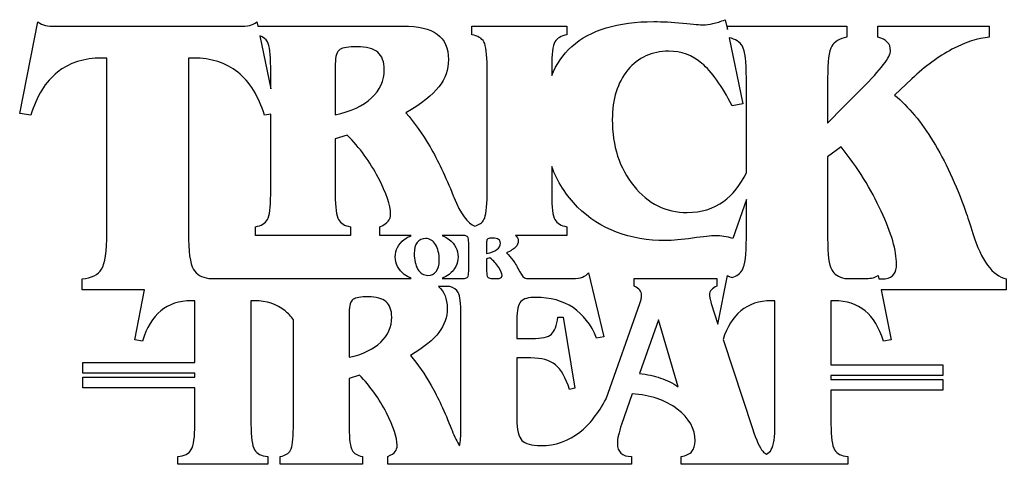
# Model space of a CAD drawing. Extents: x 38 to 172, y -267 to -30.
# Drawn here: x 39.4 to 172.4, y -172.5 to -112.5 of the extents above; entities that cross this region are included whole.
import ezdxf

# ---------------------------------------------------------------- set-up
doc = ezdxf.new("R2010")
doc.units = 0
doc.header["$MEASUREMENT"] = 0
doc.layers.add('LAYER_1', color=7, linetype='CONTINUOUS')

msp = doc.modelspace()

# ---------------------------------------------------------------- linework, layer by layer
at = {"layer": 'LAYER_1', "color": 250}
for points, knots in [([(172.38, -148.96), (172.38, -148.96), (172.38, -147.48), (172.38, -147.48), (170.52, -147.06), (169.02, -145.02), (167.88, -141.36), (167.48, -140.08), (167.15, -139.07), (166.89, -138.35), (165.59, -134.71), (164.14, -131.58), (162.53, -128.96), (160.93, -126.34), (159.19, -124.25), (157.32, -122.69), (157.32, -122.69), (159.66, -120.5), (159.66, -120.5), (161.41, -118.84), (163.21, -117.51), (165.06, -116.53), (166.9, -115.54), (168.58, -115), (170.09, -114.91), (170.09, -114.91), (170.09, -113.43), (170.09, -113.43), (170.09, -113.43), (155.06, -113.43), (155.06, -113.43), (155.06, -113.43), (155.06, -114.91), (155.06, -114.91), (155.63, -115.05), (156.06, -115.27), (156.34, -115.56), (156.63, -115.86), (156.77, -116.23), (156.77, -116.68), (156.77, -117.55), (155.48, -119.27), (152.9, -121.83), (151.86, -122.85), (151.03, -123.68), (150.43, -124.3), (150.43, -124.3), (148.29, -126.49), (148.29, -126.49), (148.29, -126.49), (148.29, -120.4), (148.29, -120.4), (148.29, -118.18), (148.48, -116.76), (148.84, -116.12), (149.2, -115.49), (149.88, -115.09), (150.87, -114.91), (150.87, -114.91), (150.87, -113.43), (150.87, -113.43), (150.87, -113.43), (134.77, -113.43), (134.77, -113.43), (134.77, -113.43), (134.77, -113.85), (134.77, -113.85), (134.77, -113.85), (134.5, -112.54), (134.5, -112.54), (133.86, -112.78), (133.31, -112.95), (132.83, -113.06), (132.36, -113.17), (131.93, -113.22), (131.54, -113.22), (131.17, -113.22), (130.24, -113.15), (128.76, -113.01), (127.28, -112.86), (125.99, -112.79), (124.88, -112.79), (119.99, -112.79), (116.3, -113.91), (113.81, -116.14), (112.61, -117.21), (111.71, -118.52), (111.09, -120.08), (111.09, -120.08), (111.09, -118.93), (111.09, -118.93), (111.09, -117.17), (111.23, -116.03), (111.52, -115.53), (111.81, -115.03), (112.35, -114.71), (113.13, -114.57), (113.13, -114.57), (113.13, -113.39), (113.13, -113.39), (113.13, -113.39), (100.34, -113.39), (100.34, -113.39), (100.34, -113.39), (100.34, -114.57), (100.34, -114.57), (101.12, -114.71), (101.66, -115.03), (101.95, -115.53), (102.24, -116.03), (102.38, -117.17), (102.38, -118.93), (102.38, -118.93), (102.38, -136.09), (102.38, -136.09), (102.38, -137.85), (102.24, -138.98), (101.95, -139.49), (101.71, -139.9), (101.31, -140.19), (100.74, -140.35), (99.75, -139.99), (98.8, -138.7), (97.9, -136.48), (97.88, -136.41), (97.85, -136.34), (97.82, -136.27), (96.76, -133.65), (95.72, -131.46), (94.69, -129.68), (93.66, -127.9), (92.58, -126.38), (91.43, -125.11), (93.54, -123.86), (95.02, -122.68), (95.88, -121.59), (96.73, -120.49), (97.16, -119.27), (97.16, -117.92), (97.16, -116.37), (96.66, -115.23), (95.65, -114.5), (94.65, -113.76), (93.1, -113.39), (91.02, -113.39), (91.02, -113.39), (71.47, -113.39), (71.47, -113.39), (71.47, -113.39), (71.35, -112.83), (71.35, -112.83), (71.03, -113.06), (70.69, -113.21), (70.34, -113.3), (69.99, -113.39), (69.53, -113.43), (68.96, -113.43), (68.96, -113.43), (44.2, -113.43), (44.2, -113.43), (43.63, -113.43), (43.17, -113.39), (42.82, -113.3), (42.48, -113.21), (42.14, -113.06), (41.81, -112.83), (41.81, -112.83), (39.36, -125.16), (39.36, -125.16), (39.36, -125.16), (40.85, -125.42), (40.85, -125.42), (41.64, -122.84), (42.84, -120.9), (44.44, -119.62), (46.03, -118.34), (48.03, -117.7), (50.44, -117.7), (50.44, -117.7), (51.12, -117.7), (51.12, -117.7), (51.12, -117.7), (51.12, -141.29), (51.12, -141.29), (51.12, -143.77), (50.88, -145.39), (50.4, -146.16), (49.93, -146.93), (49.05, -147.37), (47.77, -147.48), (47.77, -147.48), (47.77, -148.96), (47.77, -148.96), (47.77, -148.96), (56.2, -148.96), (56.2, -148.96), (56.2, -148.96), (54.9, -155.69), (54.9, -155.69), (54.9, -155.69), (55.92, -155.87), (55.92, -155.87), (56.46, -154.05), (57.29, -152.69), (58.38, -151.78), (59.48, -150.88), (60.86, -150.43), (62.52, -150.43), (62.52, -150.43), (62.98, -150.43), (62.98, -150.43), (62.98, -150.43), (62.98, -158.73), (62.98, -158.73), (62.98, -158.73), (47.89, -158.73), (47.89, -158.73), (47.89, -158.73), (47.89, -160.18), (47.89, -160.18), (47.89, -160.18), (62.98, -160.18), (62.98, -160.18), (62.98, -160.18), (62.98, -160.71), (62.98, -160.71), (62.98, -160.71), (47.89, -160.71), (47.89, -160.71), (47.89, -160.71), (47.89, -162.17), (47.89, -162.17), (47.89, -162.17), (62.98, -162.17), (62.98, -162.17), (62.98, -162.17), (62.98, -167.06), (62.98, -167.06), (62.98, -168.81), (62.82, -169.95), (62.49, -170.49), (62.16, -171.04), (61.56, -171.35), (60.68, -171.42), (60.68, -171.42), (60.68, -172.47), (60.68, -172.47), (60.68, -172.47), (72.81, -172.47), (72.81, -172.47), (72.81, -172.47), (72.81, -171.42), (72.81, -171.42), (71.94, -171.37), (71.34, -171.07), (71.02, -170.52), (70.7, -169.97), (70.54, -168.82), (70.54, -167.06), (70.54, -167.06), (70.54, -150.43), (70.54, -150.43), (70.54, -150.43), (71.02, -150.43), (71.02, -150.43), (72.67, -150.43), (74.04, -150.88), (75.14, -151.78), (75.55, -152.12), (75.92, -152.53), (76.26, -153), (76.26, -153), (76.26, -167.55), (76.26, -167.55), (76.26, -169.12), (76.13, -170.12), (75.88, -170.57), (75.63, -171.01), (75.17, -171.3), (74.49, -171.42), (74.49, -171.42), (74.49, -172.47), (74.49, -172.47), (74.49, -172.47), (85.57, -172.47), (85.57, -172.47), (85.57, -172.47), (85.57, -171.42), (85.57, -171.42), (84.89, -171.3), (84.42, -171.01), (84.17, -170.57), (83.92, -170.12), (83.79, -169.12), (83.79, -167.55), (83.79, -167.55), (83.79, -160.9), (83.79, -160.9), (83.79, -160.9), (85.19, -160.46), (85.19, -160.46), (86.64, -161.97), (87.85, -163.67), (88.81, -165.54), (89.77, -167.42), (90.25, -168.87), (90.25, -169.88), (90.25, -170.25), (90.16, -170.54), (89.99, -170.76), (89.81, -170.98), (89.48, -171.2), (89, -171.42), (89, -171.42), (89, -172.47), (89, -172.47), (89, -172.47), (97.09, -172.47), (97.09, -172.47), (97.09, -172.47), (100.4, -172.47), (100.4, -172.47), (100.4, -172.47), (113.57, -172.47), (113.57, -172.47), (113.57, -172.47), (121.86, -172.47), (121.86, -172.47), (121.86, -172.47), (121.86, -171.42), (121.86, -171.42), (121.23, -171.42), (120.75, -171.27), (120.43, -170.97), (120.1, -170.67), (119.94, -170.23), (119.94, -169.64), (119.94, -169.35), (119.99, -168.99), (120.09, -168.55), (120.18, -168.12), (120.32, -167.63), (120.5, -167.09), (120.5, -167.09), (121.93, -162.97), (121.93, -162.97), (124.39, -163.13), (126.42, -163.82), (128.02, -165.04), (129.63, -166.26), (130.43, -167.69), (130.43, -169.31), (130.43, -169.94), (130.28, -170.41), (129.99, -170.74), (129.7, -171.07), (129.22, -171.3), (128.55, -171.42), (128.55, -171.42), (128.55, -172.47), (128.55, -172.47), (128.55, -172.47), (138.88, -172.47), (138.88, -172.47), (138.88, -172.47), (141.06, -172.47), (141.06, -172.47), (141.06, -172.47), (151.01, -172.47), (151.01, -172.47), (151.01, -172.47), (151.01, -171.42), (151.01, -171.42), (150.14, -171.37), (149.55, -171.07), (149.22, -170.52), (148.9, -169.97), (148.74, -168.82), (148.74, -167.06), (148.74, -167.06), (148.74, -162.49), (148.74, -162.49), (148.74, -162.49), (163.82, -162.49), (163.82, -162.49), (163.82, -162.49), (163.82, -161.03), (163.82, -161.03), (163.82, -161.03), (148.74, -161.03), (148.74, -161.03), (148.74, -161.03), (148.74, -160.5), (148.74, -160.5), (148.74, -160.5), (163.82, -160.5), (163.82, -160.5), (163.82, -160.5), (163.82, -159.05), (163.82, -159.05), (163.82, -159.05), (148.74, -159.05), (148.74, -159.05), (148.74, -159.05), (148.74, -150.43), (148.74, -150.43), (148.74, -150.43), (149.22, -150.43), (149.22, -150.43), (150.87, -150.43), (152.24, -150.88), (153.34, -151.78), (154.44, -152.69), (155.26, -154.05), (155.81, -155.87), (155.81, -155.87), (156.85, -155.69), (156.85, -155.69), (156.85, -155.69), (155.5, -148.96), (155.5, -148.96), (155.5, -148.96), (156.07, -148.96), (156.07, -148.96), (156.07, -148.96), (172.38, -148.96), (172.38, -148.96)], [0, 0, 0, 0, 1, 1, 1, 2, 2, 2, 3, 3, 3, 4, 4, 4, 5, 5, 5, 6, 6, 6, 7, 7, 7, 8, 8, 8, 9, 9, 9, 10, 10, 10, 11, 11, 11, 12, 12, 12, 13, 13, 13, 14, 14, 14, 15, 15, 15, 16, 16, 16, 17, 17, 17, 18, 18, 18, 19, 19, 19, 20, 20, 20, 21, 21, 21, 22, 22, 22, 23, 23, 23, 24, 24, 24, 25, 25, 25, 26, 26, 26, 27, 27, 27, 28, 28, 28, 29, 29, 29, 30, 30, 30, 31, 31, 31, 32, 32, 32, 33, 33, 33, 34, 34, 34, 35, 35, 35, 36, 36, 36, 37, 37, 37, 38, 38, 38, 39, 39, 39, 40, 40, 40, 41, 41, 41, 42, 42, 42, 43, 43, 43, 44, 44, 44, 45, 45, 45, 46, 46, 46, 47, 47, 47, 48, 48, 48, 49, 49, 49, 50, 50, 50, 51, 51, 51, 52, 52, 52, 53, 53, 53, 54, 54, 54, 55, 55, 55, 56, 56, 56, 57, 57, 57, 58, 58, 58, 59, 59, 59, 60, 60, 60, 61, 61, 61, 62, 62, 62, 63, 63, 63, 64, 64, 64, 65, 65, 65, 66, 66, 66, 67, 67, 67, 68, 68, 68, 69, 69, 69, 70, 70, 70, 71, 71, 71, 72, 72, 72, 73, 73, 73, 74, 74, 74, 75, 75, 75, 76, 76, 76, 77, 77, 77, 78, 78, 78, 79, 79, 79, 80, 80, 80, 81, 81, 81, 82, 82, 82, 83, 83, 83, 84, 84, 84, 85, 85, 85, 86, 86, 86, 87, 87, 87, 88, 88, 88, 89, 89, 89, 90, 90, 90, 91, 91, 91, 92, 92, 92, 93, 93, 93, 94, 94, 94, 95, 95, 95, 96, 96, 96, 97, 97, 97, 98, 98, 98, 99, 99, 99, 100, 100, 100, 101, 101, 101, 102, 102, 102, 103, 103, 103, 104, 104, 104, 105, 105, 105, 106, 106, 106, 107, 107, 107, 108, 108, 108, 109, 109, 109, 110, 110, 110, 111, 111, 111, 112, 112, 112, 113, 113, 113, 114, 114, 114, 115, 115, 115, 116, 116, 116, 117, 117, 117, 118, 118, 118, 119, 119, 119, 120, 120, 120, 121, 121, 121, 122, 122, 122, 123, 123, 123, 124, 124, 124, 125, 125, 125, 126, 126, 126, 127, 127, 127, 128, 128, 128, 129, 129, 129, 130, 130, 130, 131, 131, 131, 132, 132, 132, 133, 133, 133, 134, 134, 134, 135, 135, 135, 136, 136, 136, 137, 137, 137, 138, 138, 138, 139, 139, 139, 140, 140, 140, 141, 141, 141, 142, 142, 142, 142]), ([(72.77, -115.53), (73.06, -116.03), (73.2, -117.17), (73.2, -118.93), (73.2, -118.93), (73.2, -121.86), (73.2, -121.86), (73.2, -121.86), (71.74, -114.72), (71.74, -114.72), (72.21, -114.89), (72.56, -115.16), (72.77, -115.53)], [0, 0, 0, 0, 1, 1, 1, 2, 2, 2, 3, 3, 3, 4, 4, 4, 4]), ([(121.36, -119.31), (122.76, -117.62), (124.6, -116.78), (126.87, -116.78), (128.56, -116.78), (130.06, -117.33), (131.35, -118.42), (132.65, -119.52), (134.01, -121.42), (135.43, -124.14), (135.43, -124.14), (136.87, -123.89), (136.87, -123.89), (136.87, -123.89), (135, -114.96), (135, -114.96), (135.86, -115.16), (136.46, -115.54), (136.8, -116.12), (137.16, -116.76), (137.34, -118.18), (137.34, -120.4), (137.34, -120.4), (137.34, -133.16), (137.34, -133.16), (136.52, -134.85), (135.5, -136.14), (134.27, -137.03), (132.89, -138.03), (131.26, -138.52), (129.37, -138.52), (126.48, -138.52), (124.07, -137.33), (122.15, -134.94), (120.22, -132.55), (119.26, -129.57), (119.26, -126), (119.26, -123.23), (119.96, -121), (121.36, -119.31)], [0, 0, 0, 0, 1, 1, 1, 2, 2, 2, 3, 3, 3, 4, 4, 4, 5, 5, 5, 6, 6, 6, 7, 7, 7, 8, 8, 8, 9, 9, 9, 10, 10, 10, 11, 11, 11, 12, 12, 12, 13, 13, 13, 13]), ([(81.91, -118.52), (81.91, -117.47), (82.11, -116.82), (82.53, -116.56), (82.94, -116.31), (83.71, -116.18), (84.84, -116.18), (86.11, -116.18), (87.04, -116.43), (87.63, -116.92), (88.22, -117.42), (88.52, -118.21), (88.52, -119.28), (88.52, -120.75), (87.94, -122.02), (86.79, -123.08), (85.64, -124.14), (84.01, -124.91), (81.91, -125.38), (81.91, -125.38), (81.91, -118.52), (81.91, -118.52)], [0, 0, 0, 0, 1, 1, 1, 2, 2, 2, 3, 3, 3, 4, 4, 4, 5, 5, 5, 6, 6, 6, 7, 7, 7, 7]), ([(64.87, -147.42), (63.89, -147.27), (63.2, -146.87), (62.8, -146.2), (62.33, -145.42), (62.1, -143.78), (62.1, -141.29), (62.1, -141.29), (62.1, -117.7), (62.1, -117.7), (62.1, -117.7), (62.8, -117.7), (62.8, -117.7), (65.19, -117.7), (67.18, -118.34), (68.78, -119.62), (70.38, -120.9), (71.57, -122.84), (72.37, -125.42), (72.37, -125.42), (73.2, -125.28), (73.2, -125.28), (73.2, -125.28), (73.2, -136.09), (73.2, -136.09), (73.2, -137.85), (73.06, -138.98), (72.77, -139.49), (72.48, -139.99), (71.94, -140.31), (71.16, -140.45), (71.16, -140.45), (71.16, -141.63), (71.16, -141.63), (71.16, -141.63), (83.95, -141.63), (83.95, -141.63), (83.95, -141.63), (83.95, -140.45), (83.95, -140.45), (83.17, -140.31), (82.63, -139.99), (82.34, -139.49), (82.05, -138.98), (81.91, -137.85), (81.91, -136.09), (81.91, -136.09), (81.91, -128.58), (81.91, -128.58), (81.91, -128.58), (83.52, -128.09), (83.52, -128.09), (85.2, -129.79), (86.59, -131.71), (87.7, -133.82), (88.81, -135.94), (89.37, -137.57), (89.37, -138.71), (89.37, -139.12), (89.26, -139.45), (89.06, -139.7), (88.85, -139.95), (88.47, -140.2), (87.92, -140.45), (87.92, -140.45), (87.92, -141.63), (87.92, -141.63), (87.92, -141.63), (92.14, -141.63), (92.14, -141.63), (91.81, -141.77), (91.5, -141.95), (91.22, -142.17), (90.4, -142.8), (90, -143.58), (90, -144.52), (90, -145.46), (90.4, -146.24), (91.22, -146.87), (91.5, -147.09), (91.82, -147.28), (92.16, -147.42), (92.16, -147.42), (91.69, -147.42), (91.69, -147.42), (91.69, -147.42), (90.54, -147.42), (90.54, -147.42), (90.54, -147.42), (64.87, -147.42), (64.87, -147.42)], [0, 0, 0, 0, 1, 1, 1, 2, 2, 2, 3, 3, 3, 4, 4, 4, 5, 5, 5, 6, 6, 6, 7, 7, 7, 8, 8, 8, 9, 9, 9, 10, 10, 10, 11, 11, 11, 12, 12, 12, 13, 13, 13, 14, 14, 14, 15, 15, 15, 16, 16, 16, 17, 17, 17, 18, 18, 18, 19, 19, 19, 20, 20, 20, 21, 21, 21, 22, 22, 22, 23, 23, 23, 24, 24, 24, 25, 25, 25, 26, 26, 26, 27, 27, 27, 28, 28, 28, 29, 29, 29, 30, 30, 30, 30]), ([(155.21, -147.48), (155.21, -147.48), (155.11, -147), (155.11, -147), (154.89, -147.16), (154.65, -147.27), (154.41, -147.33), (154.18, -147.39), (153.86, -147.42), (153.47, -147.42), (153.47, -147.42), (150.6, -147.42), (150.6, -147.42), (149.76, -147.22), (149.17, -146.84), (148.84, -146.27), (148.48, -145.63), (148.29, -144.21), (148.29, -141.99), (148.29, -141.99), (148.29, -131.01), (148.29, -131.01), (148.29, -131.01), (150.12, -129.69), (150.12, -129.69), (152.35, -132.49), (154.16, -135.39), (155.52, -138.36), (156.89, -141.33), (157.58, -143.7), (157.58, -145.45), (157.58, -146.07), (157.47, -146.54), (157.24, -146.85), (157.02, -147.16), (156.63, -147.37), (156.07, -147.48), (156.07, -147.48), (155.21, -147.48), (155.21, -147.48)], [0, 0, 0, 0, 1, 1, 1, 2, 2, 2, 3, 3, 3, 4, 4, 4, 5, 5, 5, 6, 6, 6, 7, 7, 7, 8, 8, 8, 9, 9, 9, 10, 10, 10, 11, 11, 11, 12, 12, 12, 13, 13, 13, 13]), ([(132.6, -150.81), (132.5, -150.49), (132.44, -150.25), (132.41, -150.08), (132.38, -149.91), (132.36, -149.75), (132.36, -149.6), (132.36, -149.37), (132.45, -149.15), (132.63, -148.95), (132.81, -148.75), (133.06, -148.59), (133.37, -148.46), (133.37, -148.46), (133.37, -147.42), (133.37, -147.42), (133.37, -147.42), (122.22, -147.42), (122.22, -147.42), (122.22, -147.42), (122.22, -148.46), (122.22, -148.46), (122.56, -148.62), (122.81, -148.8), (122.97, -149), (123.12, -149.19), (123.2, -149.43), (123.2, -149.71), (123.2, -149.88), (123.18, -150.06), (123.15, -150.24), (123.11, -150.43), (123.06, -150.61), (122.99, -150.79), (122.99, -150.79), (118.43, -163.66), (118.43, -163.66), (117.36, -165.61), (116.19, -167.1), (114.9, -168.12), (113.36, -169.34), (111.59, -169.95), (109.6, -169.95), (108.36, -169.95), (107.52, -169.72), (107.07, -169.24), (106.62, -168.76), (106.4, -167.81), (106.4, -166.38), (106.4, -166.38), (106.4, -158.13), (106.4, -158.13), (106.4, -158.13), (108.28, -158.13), (108.28, -158.13), (109.71, -158.13), (110.81, -158.44), (111.59, -159.06), (112.36, -159.69), (113, -160.8), (113.49, -162.4), (113.49, -162.4), (114.22, -162.22), (114.22, -162.22), (114.22, -162.22), (112.64, -152.64), (112.64, -152.64), (112.64, -152.64), (111.91, -152.64), (111.91, -152.64), (111.78, -153.77), (111.49, -154.53), (111.05, -154.93), (110.61, -155.32), (109.75, -155.52), (108.46, -155.52), (108.46, -155.52), (106.4, -155.52), (106.4, -155.52), (106.4, -155.52), (106.4, -152.94), (106.4, -152.94), (106.4, -151.7), (106.58, -150.9), (106.94, -150.53), (107.29, -150.15), (107.96, -149.97), (108.94, -149.97), (110.91, -149.97), (112.58, -150.43), (113.97, -151.35), (115.35, -152.28), (116.41, -153.64), (117.14, -155.45), (117.14, -155.45), (118.1, -155.3), (118.1, -155.3), (118.1, -155.3), (116.04, -146.67), (116.04, -146.67), (115.85, -146.92), (115.59, -147.11), (115.24, -147.24), (114.89, -147.36), (114.46, -147.42), (113.95, -147.42), (113.95, -147.42), (107.67, -147.42), (107.67, -147.42), (107.67, -147.42), (107.67, -147.42), (107.67, -147.42), (107.36, -147.38), (107.07, -147.08), (106.79, -146.53), (106.78, -146.51), (106.77, -146.5), (106.76, -146.48), (106.47, -145.89), (106.18, -145.4), (105.89, -145), (105.6, -144.6), (105.3, -144.26), (104.98, -143.98), (105.57, -143.7), (105.98, -143.44), (106.22, -143.19), (106.46, -142.94), (106.58, -142.67), (106.58, -142.37), (106.58, -142.04), (106.45, -141.79), (106.19, -141.63), (106.19, -141.63), (113.13, -141.63), (113.13, -141.63), (113.13, -141.63), (113.13, -140.45), (113.13, -140.45), (112.35, -140.31), (111.81, -139.99), (111.52, -139.49), (111.23, -138.98), (111.09, -137.85), (111.09, -136.09), (111.09, -136.09), (111.09, -132.31), (111.09, -132.31), (111.84, -134.39), (113, -136.22), (114.59, -137.8), (117.61, -140.81), (121.56, -142.31), (126.46, -142.31), (127.39, -142.31), (128.61, -142.2), (130.09, -141.99), (131.58, -141.77), (132.6, -141.67), (133.15, -141.67), (133.52, -141.67), (133.91, -141.7), (134.31, -141.76), (134.71, -141.82), (135.11, -141.91), (135.51, -142.04), (135.51, -142.04), (137.34, -136.79), (137.34, -136.79), (137.34, -136.79), (137.34, -141.99), (137.34, -141.99), (137.34, -144.21), (137.16, -145.63), (136.8, -146.27), (136.52, -146.75), (136.07, -147.09), (135.43, -147.31), (135.21, -147.25), (134.99, -147.14), (134.78, -147), (134.78, -147), (133.51, -153.57), (133.51, -153.57), (133.51, -153.57), (132.6, -150.81), (132.6, -150.81)], [0, 0, 0, 0, 1, 1, 1, 2, 2, 2, 3, 3, 3, 4, 4, 4, 5, 5, 5, 6, 6, 6, 7, 7, 7, 8, 8, 8, 9, 9, 9, 10, 10, 10, 11, 11, 11, 12, 12, 12, 13, 13, 13, 14, 14, 14, 15, 15, 15, 16, 16, 16, 17, 17, 17, 18, 18, 18, 19, 19, 19, 20, 20, 20, 21, 21, 21, 22, 22, 22, 23, 23, 23, 24, 24, 24, 25, 25, 25, 26, 26, 26, 27, 27, 27, 28, 28, 28, 29, 29, 29, 30, 30, 30, 31, 31, 31, 32, 32, 32, 33, 33, 33, 34, 34, 34, 35, 35, 35, 36, 36, 36, 37, 37, 37, 38, 38, 38, 39, 39, 39, 40, 40, 40, 41, 41, 41, 42, 42, 42, 43, 43, 43, 44, 44, 44, 45, 45, 45, 46, 46, 46, 47, 47, 47, 48, 48, 48, 49, 49, 49, 50, 50, 50, 51, 51, 51, 52, 52, 52, 53, 53, 53, 54, 54, 54, 55, 55, 55, 56, 56, 56, 57, 57, 57, 58, 58, 58, 59, 59, 59, 60, 60, 60, 61, 61, 61, 62, 62, 62, 62]), ([(92.96, -142.57), (93.24, -142.21), (93.62, -142.03), (94.11, -142.03), (94.65, -142.03), (95.09, -142.31), (95.43, -142.85), (95.76, -143.39), (95.93, -144.1), (95.93, -144.99), (95.93, -145.63), (95.79, -146.12), (95.52, -146.47), (95.25, -146.82), (94.87, -147), (94.39, -147), (93.84, -147), (93.39, -146.73), (93.06, -146.19), (92.72, -145.65), (92.55, -144.93), (92.55, -144.04), (92.55, -143.41), (92.69, -142.92), (92.96, -142.57)], [0, 0, 0, 0, 1, 1, 1, 2, 2, 2, 3, 3, 3, 4, 4, 4, 5, 5, 5, 6, 6, 6, 7, 7, 7, 8, 8, 8, 8]), ([(99.9, -146.44), (99.9, -146.83), (99.86, -147.09), (99.78, -147.2), (99.69, -147.31), (99.55, -147.38), (99.33, -147.42), (99.33, -147.42), (99.33, -147.42), (99.33, -147.42), (99.33, -147.42), (97.09, -147.42), (97.09, -147.42), (97.09, -147.42), (96.31, -147.42), (96.31, -147.42), (96.65, -147.28), (96.97, -147.09), (97.25, -146.87), (98.07, -146.24), (98.47, -145.46), (98.47, -144.52), (98.47, -143.58), (98.07, -142.8), (97.25, -142.17), (96.97, -141.95), (96.66, -141.77), (96.33, -141.63), (96.33, -141.63), (99.36, -141.63), (99.36, -141.63), (99.56, -141.66), (99.7, -141.73), (99.78, -141.83), (99.86, -141.95), (99.9, -142.2), (99.9, -142.6), (99.9, -142.6), (99.9, -146.44), (99.9, -146.44)], [0, 0, 0, 0, 1, 1, 1, 2, 2, 2, 3, 3, 3, 4, 4, 4, 5, 5, 5, 6, 6, 6, 7, 7, 7, 8, 8, 8, 9, 9, 9, 10, 10, 10, 11, 11, 11, 12, 12, 12, 13, 13, 13, 13]), ([(102.32, -142.5), (102.32, -142.27), (102.38, -142.12), (102.5, -142.07), (102.61, -142.01), (102.83, -141.98), (103.14, -141.98), (103.5, -141.98), (103.76, -142.03), (103.92, -142.15), (104.09, -142.26), (104.17, -142.43), (104.17, -142.67), (104.17, -143), (104.01, -143.29), (103.69, -143.53), (103.37, -143.76), (102.91, -143.93), (102.32, -144.04), (102.32, -144.04), (102.32, -142.5), (102.32, -142.5)], [0, 0, 0, 0, 1, 1, 1, 2, 2, 2, 3, 3, 3, 4, 4, 4, 5, 5, 5, 6, 6, 6, 7, 7, 7, 7]), ([(104.32, -147.25), (104.26, -147.3), (104.16, -147.36), (104, -147.42), (104, -147.42), (104, -147.42), (104, -147.42), (104, -147.42), (102.89, -147.42), (102.89, -147.42), (102.89, -147.42), (102.89, -147.42), (102.89, -147.42), (102.68, -147.38), (102.53, -147.31), (102.44, -147.2), (102.36, -147.09), (102.32, -146.83), (102.32, -146.44), (102.32, -146.44), (102.32, -144.76), (102.32, -144.76), (102.32, -144.76), (102.77, -144.65), (102.77, -144.65), (103.24, -145.03), (103.63, -145.46), (103.94, -145.93), (104.25, -146.41), (104.41, -146.77), (104.41, -147.03), (104.41, -147.12), (104.38, -147.19), (104.32, -147.25)], [0, 0, 0, 0, 1, 1, 1, 2, 2, 2, 3, 3, 3, 4, 4, 4, 5, 5, 5, 6, 6, 6, 7, 7, 7, 8, 8, 8, 9, 9, 9, 10, 10, 10, 11, 11, 11, 11]), ([(98.86, -167.55), (98.86, -168.64), (98.8, -169.45), (98.68, -170), (98.33, -169.45), (97.98, -168.75), (97.65, -167.9), (97.62, -167.84), (97.6, -167.78), (97.57, -167.72), (96.65, -165.39), (95.75, -163.44), (94.86, -161.87), (93.97, -160.29), (93.03, -158.94), (92.04, -157.82), (93.87, -156.7), (95.15, -155.66), (95.89, -154.69), (96.63, -153.72), (97, -152.63), (97, -151.43), (97, -150.15), (96.61, -149.18), (95.84, -148.52), (95.84, -148.52), (97.36, -148.52), (97.36, -148.52), (97.89, -148.67), (98.27, -148.93), (98.49, -149.32), (98.74, -149.76), (98.86, -150.77), (98.86, -152.33), (98.86, -152.33), (98.86, -167.55), (98.86, -167.55)], [0, 0, 0, 0, 1, 1, 1, 2, 2, 2, 3, 3, 3, 4, 4, 4, 5, 5, 5, 6, 6, 6, 7, 7, 7, 8, 8, 8, 9, 9, 9, 10, 10, 10, 11, 11, 11, 12, 12, 12, 12]), ([(88.03, -156.02), (87.03, -156.96), (85.62, -157.64), (83.79, -158.05), (83.79, -158.05), (83.79, -151.97), (83.79, -151.97), (83.79, -151.04), (83.97, -150.46), (84.33, -150.23), (84.69, -150.01), (85.36, -149.89), (86.33, -149.89), (87.43, -149.89), (88.24, -150.11), (88.75, -150.55), (89.26, -150.99), (89.52, -151.69), (89.52, -152.64), (89.52, -153.95), (89.02, -155.08), (88.03, -156.02)], [0, 0, 0, 0, 1, 1, 1, 2, 2, 2, 3, 3, 3, 4, 4, 4, 5, 5, 5, 6, 6, 6, 7, 7, 7, 7]), ([(141.19, -167.06), (141.19, -168.81), (141.02, -169.95), (140.7, -170.49), (140.54, -170.76), (140.32, -170.96), (140.03, -171.11), (139.85, -171), (139.69, -170.86), (139.54, -170.7), (139.15, -170.25), (138.69, -169.24), (138.16, -167.66), (138.16, -167.66), (134.19, -155.65), (134.19, -155.65), (134.74, -153.94), (135.54, -152.65), (136.59, -151.78), (137.69, -150.88), (139.07, -150.43), (140.72, -150.43), (140.72, -150.43), (141.19, -150.43), (141.19, -150.43), (141.19, -150.43), (141.19, -167.06), (141.19, -167.06)], [0, 0, 0, 0, 1, 1, 1, 2, 2, 2, 3, 3, 3, 4, 4, 4, 5, 5, 5, 6, 6, 6, 7, 7, 7, 8, 8, 8, 9, 9, 9, 9]), ([(125.76, -160.84), (124.9, -160.55), (123.95, -160.34), (122.91, -160.22), (122.91, -160.22), (125.47, -153.01), (125.47, -153.01), (125.47, -153.01), (128.16, -162.03), (128.16, -162.03), (127.42, -161.53), (126.62, -161.13), (125.76, -160.84)], [0, 0, 0, 0, 1, 1, 1, 2, 2, 2, 3, 3, 3, 4, 4, 4, 4])]:
    msp.add_open_spline(points, degree=3, knots=knots, dxfattribs=at)

doc.saveas('drawing.dxf')
